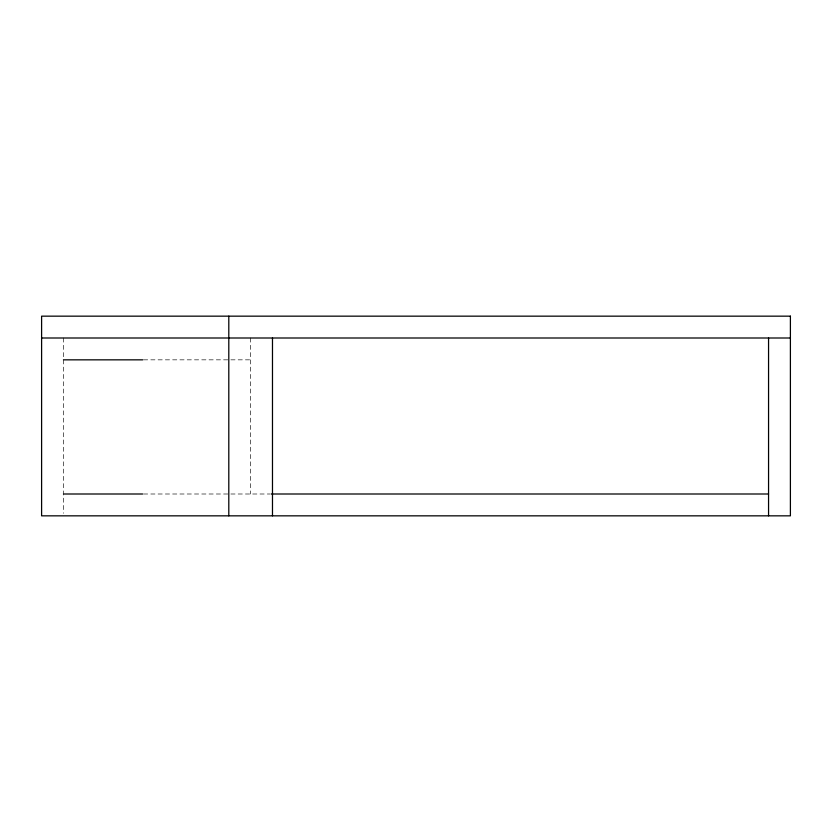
<?xml version="1.0" encoding="UTF-8"?>
<svg xmlns="http://www.w3.org/2000/svg" width="832" height="832" viewBox="0 0 832 832"><rect width="100%" height="100%" fill="white"/><g stroke="black" fill="none" stroke-linecap="round" stroke-linejoin="round"><path stroke-width="0.62" stroke-dasharray="4.16 3.12" d="M143.52 359.84L250.64 359.84M143.52 494L269.911 494M250.64 338L250.64 494M63.44 338L63.44 513.271"/><path stroke-width="1.25" d="M41.6 338L790.4 338M63.44 359.84L142.74 359.84M63.44 494L142.657 494M271.211 494L768.56 494M768.56 338L768.56 515.84M272.48 338L272.48 515.84M228.8 316.16L228.8 515.84M790.4 316.16L41.6 316.16L41.6 515.84L790.4 515.84L790.4 316.16"/></g></svg>
